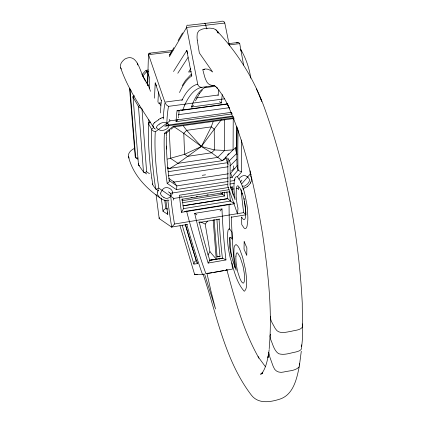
<?xml version="1.0" encoding="UTF-8"?>
<svg xmlns="http://www.w3.org/2000/svg" width="423" height="423" viewBox="0 0 423 423"><rect width="100%" height="100%" fill="white"/><g stroke="black" fill="none" stroke-linecap="round" stroke-linejoin="round"><path stroke-width="0.63" d="M233.232 118.858L233.073 149.89L222.339 160.692L167.487 168.666M166.636 137.041L166.688 149.065M236.838 126.609L236.61 153.517L235.193 147.796M150.509 91.315L147.595 83.421L148.473 53.964L149.097 53.245L150.562 53.51M147.627 85.515L148.039 73.792A3.088 2.459 4.7 0 1 148.336 71.799M173.525 71.487L186.802 50.395L187.601 53.499M149.282 88.37L149.673 77.996L148.039 73.792M154.469 98.189L155.209 82.882L161.353 100.827L161.168 102.53A160.359 33.972 75.8 0 0 160.529 112.957M157.927 102.107L158.488 91.897M215.931 86.192L204.806 87.651L203.976 88.116A147.225 42.66 81.2 0 0 192.037 105.274L191.397 107.019L221.456 102.937L221.573 101.271A146.39 19.622 79.6 0 1 222.334 94.583M270.487 334.186L270.033 336.031L270.456 338.596A47.873 34.633 7.6 0 0 270.836 339.838C272.93 344.602 274.067 350.604 278.62 353.697C284.298 355.5 290.31 352.962 295.936 351.962C297.797 351.391 299.928 350.937 301.224 349.35C303.767 334.36 302.133 318.36 302.271 303.148C298.76 237.837 287.476 172.542 265.501 110.826C255.069 80.544 238.027 52.954 215.926 29.822L213.366 28.473L209.686 28.135A34.522 32.005 28.3 0 0 207.053 28.325M178.622 116.378L179.151 110.625M269.187 348.705C272.549 310.545 268.103 272.158 262.614 234.405C255.132 189.79 245.911 144.788 227.077 103.402L229.049 107.495C225.554 100.351 221.779 93.208 216.412 87.27L217.803 88.608L215.497 86.456M217.84 32.925L217.977 31.63M301.287 351.259L299.468 365.165M178.633 117.774L178.628 117.06M236.33 188.542L236.14 196.161A14.292 3.12 80.8 0 0 236.563 200.571A16.703 3.654 80.8 0 0 237.985 208.195L237.567 214.08L227.838 186.247L227.854 157.969L230.154 162.866L230.096 185.501L235.093 199.682L234.146 191.54A21.726 4.748 80.9 0 1 233.945 186.125L234.226 181.282A20.806 4.547 80.9 0 1 234.85 178.548L235.394 177.486A24.952 5.462 80.8 0 1 236.066 176.862L236.309 176.766A22.668 4.96 80.9 0 1 237.663 177.179L240.28 180.991L243.288 188.595A26.818 5.869 80.8 0 1 245.012 194.85L246.836 204.193A22.197 4.886 80.8 0 1 247.503 209.639L247.862 217.438A33.391 7.265 80.9 0 1 247.783 220.621L247.043 226.231A21.451 4.706 80.7 0 1 245.996 228.256A22.371 4.912 80.7 0 1 245.562 228.515A21.303 4.674 80.7 0 1 244.092 228.06L241.76 224.624L241.612 217.004C242.252 217.898 243.283 220.409 244.674 219.368A13.208 2.903 80.7 0 0 245.345 217.644L245.668 213.885L245.477 208.655A14.43 3.173 80.8 0 0 245.002 204.674L244.415 201.359A16.476 3.617 80.8 0 0 243.474 197.314C242.125 193.401 241.295 188.642 238.033 185.845A14.472 3.162 80.8 0 0 237.197 186.057A13.673 2.987 80.9 0 0 236.584 187.31L236.33 188.542L238.049 188.283L238.799 187.378M165.864 200.343A160.195 41.517 79 0 0 167.339 211.489L167.757 214.345L163.008 211.294L163.939 209.612L165.821 208.55L164.737 200.1M269.208 349.557L267.971 357.662L268.431 354.76C267.177 361.184 265.85 367.915 261.937 373.329L262.82 372.187L261.15 373.927L262.297 373.102L260.52 374.233L262.049 373.599M229.403 108.907L229.488 108.41M299.495 363.648L299.183 366.841C296.809 378.865 293.372 394.421 280.28 398.984C270.842 402.067 258.723 404.356 251.6 395.415C224.84 360.623 216.877 314.871 203.072 274.083M160.735 193.031L161.147 191.852A10.231 9.629 -24.5 0 1 162.369 190.043M194.686 274.569L194.892 274.014M197.102 261.789L197.356 263.645L193.898 264.1L182.165 225.105M270.477 316.193C269.9 320.433 273.136 324.155 274.839 327.809A49.036 29.88 2.8 0 0 275.495 328.835C278.799 334.641 286.355 332.055 291.526 331.23C295.18 330.13 304.639 330.056 302.234 323.891M167.72 212.034L167.746 214.308M213.139 121.644L211.251 126.874L201.38 146.506L178.004 163.341L169.623 168.624L167.513 167.238M191.524 74.173L191.772 75.944L190.662 76.737A163.193 49.861 81.4 0 0 179.516 92.531M159.334 217.607L159.122 218.416M184.756 104.978L182.673 110.186L227.928 104.021M195.468 100.896L199.651 93.192L199.238 93.763L202.406 89.903M241.887 180.061L240.465 182.271M182.207 85.726L185.554 80.344L191.328 74.152M299.183 366.841C295.407 371.056 288.793 370.691 283.659 372.018C279.508 373.155 274.844 371.42 273.538 367.058A47.286 38.794 15.4 0 1 272.925 365.684L269.9 357.276L268.769 352.306M178.131 40.471L182.54 32.957M169.634 54.911L173.901 47.677M169.353 56.761L186.628 27.447C186.115 26.348 187.119 24.481 188.531 25.29L220.684 21.589C222.117 20.695 224.507 21.155 224.798 23.038L229.393 45.615M177.977 119.545L176.079 121.65L232.105 113.893M190.657 68.663L188.621 72.053L191.201 71.725M250.553 182.704L250.263 183.164M207.878 255.058L209.94 251.69L205.181 224.068L207.561 221.107M208.142 263.074L225.972 259.939L225.671 257.374A146.469 33.005 86 0 1 222.117 212.071L221.99 208.936L194.68 213.377L195.4 216.439A147.479 29.282 74.9 0 0 207.376 260.573L208.142 263.074L209.708 260.563M229.932 237.398L229.752 237.715A10.924 2.184 80.2 0 0 229.398 239.307L229.308 240.904A14.202 2.845 80.2 0 0 229.314 242.152A12.79 2.559 80.2 0 0 229.869 248.317L232.423 259.611L236.208 270.339L234.078 256.787A20.6 4.209 79.9 0 1 233.882 252.679C234.22 250.146 233.179 245.694 236.076 244.515C239.587 246.725 240.343 251.537 241.893 255.154A26.734 5.451 79.8 0 1 243.13 259.267L245.187 268.24A20.077 4.124 79.8 0 1 245.89 272.692A20.674 4.246 79.8 0 1 246.355 276.97C246.281 281.549 247.793 287.381 244.653 291.103L244.113 291.135C236.087 282.025 233.665 268.769 230.107 257.316C228.261 248.666 226.68 239.661 227.949 230.815A17.449 3.49 80.2 0 1 228.669 229.192A17.391 3.479 80.2 0 1 229.678 229.023L231.968 232.137L232.158 239.175L230.794 237.319L229.932 237.398A147.347 34.321 87.9 0 0 231.312 256.708M177.792 73.258L188.018 57.433M238.889 179.167C240.47 176.232 244.494 173.985 247.254 176.825M170.395 193.359A145.84 38.546 79 0 0 174.477 224.021L171.833 227.072M206.207 86.942L204.854 87.651M228.531 187.479L179.331 195.23A146.844 25.676 80.5 0 0 181.446 212.33L183.471 208.751M137.85 159.164L135.677 157.758L135.159 156.092L135.503 155.632M221.292 119.725L201.38 146.506L184.592 154.321L167.455 159.085M193.554 105.168L191.429 107.003M233.152 194.982A144.502 36.092 80.3 0 1 232.349 186.876L230.757 188.573M162.353 190.027C164.885 184.714 174.731 189.012 172.045 194.21A9.962 9.29 -33.6 0 1 171.199 195.563C169.734 198.138 166.366 199.402 163.86 197.404M221.99 208.936L220.066 211.024M241.803 183.772L250.22 173.985A142.387 18.755 86.2 0 1 250.167 170.776M235.019 179.484L234.078 180.579L230.514 181.134M238.091 170.104L232.047 177.168L230.752 173.43M237.382 176.761L241.681 171.886A142.874 17.089 86.2 0 1 241.676 139.981M179.109 110.63L178.273 110.979L177.068 110.731L227.68 103.825M154.453 122.792L154.802 122.406M141.943 74.707L145.924 70.34L148.542 70.012M142.519 76.24L146.517 71.862L148.468 71.619M139.5 105.486L138.506 106.564L133.071 97.211L134.414 95.751M146.025 83.098L147.812 81.153M227.04 269.911L226.517 270.064M161.369 100.066L161.353 100.827M227.569 154.908L228.922 153.544M228.209 164.298L227.431 162.675L228.351 161.755M229.266 160.835L236.605 153.48M230.033 165.901L236.748 159.191M231.635 170.813L234.226 168.232M236.071 147.4L233.073 149.89L224.581 150.461L214.445 149.922L201.38 146.506L183.788 133.335L174.456 127.043M148.473 123.648L150.535 121.946M167.064 132.399L169.591 130.347M153.634 127.471L151.598 129.121L148.6 123.95M170.86 129.338L173.409 127.328M232.031 116.135L166.789 125.234L164.769 126.218L233.586 116.605M224.285 159.455L222.339 160.692L211.616 152.798L201.38 146.506L186.654 130.353L183.296 125.827M224.555 159.286L224.825 159.111M159.519 124.061C161.776 122.358 164.975 121.84 167.429 123.431A10.522 6.599 -16.8 0 1 168.444 124.14C170.924 128.322 162.094 132.32 158.715 129.581A10.913 6.905 -12 0 1 157.234 128.603L156.706 127.862M202.945 69.621L205.055 68.975L207.45 69.129L210.014 70.155L212.653 71.995L199.328 52.912L197.255 40.106M236.483 42.94L238.535 42.517L239.698 43.469L243.611 65.089M160.121 118.673L159.059 119.233A14.752 7.101 -22.6 0 0 158.207 119.794M134.382 148.441C131.416 149.742 128.338 152.497 128.301 155.96C132.404 173.858 145.396 187.77 160.116 197.927M168.079 200.37L168.946 200.063M196.489 260.452A2.818 2.781 88.6 0 0 196.172 260.531L194.4 261.922L193.898 264.1M162.448 117.837L163.024 117.71A5.906 3.833 -23.7 0 1 163.553 117.62M226.437 270.086L225.089 270.355M184.571 211.458L230.768 203.981M135.159 156.092L129.549 88.291L129.951 88.217M223.545 270.646L222.26 270.879A25.211 0.497 -9.9 0 1 219.526 271.37M179.965 225.671L194.723 274.723L197.277 274.268M214.107 219.489L217.073 256.856L220.097 256.327M209.813 260.156L212.959 259.606M209.85 260.224L222.398 258.204A150.096 33.258 85.9 0 1 219.04 218.918M222.54 258.183L209.797 260.42A150.874 30.578 75 0 1 199.133 221.615M213.779 272.38L216.777 271.862A27.178 0.534 -9.9 0 0 219.003 271.466M174.482 224.021L243.664 212.637L245.969 214.519M187.764 224.407L171.569 227.082L159.18 218.538M198.778 222.588L219.511 219.162M231.175 217.237L246.075 214.773M183.445 208.634L230.429 201.068L229.329 191.519M181.446 212.33L234.168 203.796A144.502 36.092 80.3 0 1 234.014 202.532M212.103 272.661L209.982 272.983M182.773 202.665L224.602 195.997L224.185 192.201M167.381 208.285L166.08 208.497L167.323 209.263M183.016 205.779L227.971 198.572M183.249 205.811L227.69 198.688L230.382 201.031M217.073 256.856L220.013 256.386A164.827 36.658 85.9 0 1 216.957 219.447M230.165 187.22L232.349 186.876M231.555 112.328L170.014 120.851L155.273 131.881A144.592 41.666 74.5 0 0 158.837 188.145L173.879 198.424L229.007 189.71M231.275 189.351L234.099 188.907M190.926 197.493L192.116 197.303M196.277 196.642L197.467 196.457M206.932 194.955L208.111 194.765M181.589 199.339L229.869 191.677M181.895 200.751L222.625 194.273L224.602 195.997M233.84 117.8L173.34 126.266L164.399 133.277A144.333 43.299 74.5 0 0 167.17 183.365L176.328 189.583L228.14 181.504M227.431 184.417L170.332 193.311M229.901 184.031L234.215 183.355M203.516 274.204L202.585 274.337M173.694 182.149L228.42 173.79M176.724 185.903L228.214 177.924M230.17 177.618L232.127 177.316L232.507 177.871M202.257 175.318L205.52 174.815M168.243 171.659L227.447 162.707M168.407 175.846L228.071 166.768M225.38 158.133L226.68 157.938M233.47 118.572L173.901 126.921M178.416 114.696L229.393 107.701M182.477 99.786L164.891 102.133L148.595 54.773M196.161 97.956L218.31 94.995M158.509 103.297L161.115 102.948M163.273 119.064A149.594 31.625 75.8 0 1 165.07 102.715L166.413 104.936L168.513 106.358L224.608 98.813M214.604 85.605L201.549 87.35A148.515 46.223 81.4 0 0 184.766 105.004M204.716 69.457L202.791 69.7L204.584 76.5A41.523 38.456 32 0 0 205.488 79.101L206.662 81.618A10.591 9.872 29.1 0 0 207.122 82.353C208.698 84.975 211.96 85.716 214.815 85.472M209.554 273.041L209.041 273.105A34.57 0.693 -9.9 0 1 208.328 273.179L207.471 273.263M149.118 53.24L172.975 50.358M228.357 43.664L237.996 42.496M148.563 54.678L171.754 51.865M229.192 44.901L239.741 43.627M224.798 23.038L186.628 27.447L197.71 84.177A152.232 46.414 81.4 0 0 181.858 100.6M207.053 28.32L205.816 28.463A31.899 29.557 28.1 0 0 202.585 29.023L199.122 30.514L197.404 33.11A8.761 8.063 26.9 0 0 197.229 33.84L197.039 36.949A43.849 40.259 30.6 0 0 197.261 40.106M243.035 188.256L243.579 188.198A6.826 6.456 -27.4 0 0 244.854 187.828M194.723 274.723L202.453 274.353A152.587 28.378 73.2 0 1 186.807 224.523M222.593 258.178L225.972 259.939M226.511 269.863L226.918 269.863A36.515 0.735 -9.9 0 1 227.04 269.885M137.94 158.091L135.677 157.758L130.083 89.856L129.549 88.291M242.215 186.088L244.626 186.136L247.191 184.285A11.463 10.469 -45.8 0 0 248.634 182.498L249.263 181.287A3.098 2.834 -45.7 0 0 249.311 179.188L248.692 178.205A10.036 9.174 -46.1 0 0 247.249 176.835M168.513 106.358L168.539 106.369A145.998 31.551 75.7 0 0 166.794 125.24M221.456 102.937L219.458 101.663M200.565 221.864L205.181 224.068M233.089 118.191L234.263 118.879M181.367 196.605L180.801 196.251M146.691 173.938L143.492 171.902L138.49 164.917L133.071 97.211M143.445 171.934A3.03 1.745 -31.4 0 0 146.596 171.812L149.488 173.684M138.517 164.954L139.606 165.652M194.68 213.377L196.843 214.81M230.445 201.078L234.136 203.775M158.736 190.937L155.558 188.748L152.782 184.872L151.778 178.009M169.359 180.647L176.65 185.755L174.091 182.154M168.751 178.337L174.012 182.027M232.026 113.385L231.735 113.163M170.146 193.174L169.48 192.671M220.637 192.798L222.625 194.273L222.419 192.396M169.412 192.624L169.121 192.391M168.698 192.058L168.386 191.799M231.587 113.041L230.799 112.301M215.926 29.822L216.84 30.831A8.751 8.048 27.3 0 1 217.29 31.487L217.956 32.714M130.083 89.856L131.236 90.956M159.545 197.435L159.17 197.065M154.221 128.174L153.819 127.741A7.889 5.076 -19.6 0 1 153.364 127.027M156.684 85.906L156.452 85.658M146.094 70.525L147.727 73.718M265.237 366.445L258.088 356.758L258.892 358.085C243.362 330.733 234.955 300.066 226.892 269.863M209.94 251.69L216.248 259.103L213.139 219.912M230.641 173.25L237.039 165.906L238.017 169.94A146.495 17.332 86.1 0 1 238.138 129.924M225.311 157.182L226.094 158.191M169.068 180.246L169.253 180.489A147.738 44.537 74.6 0 1 166.445 146.057M156.293 85.462L155.209 82.882M158.741 102.271L160.872 105.464M129.174 158.075L128.396 156.51M153.575 127.408C141.308 108.077 127.757 89.047 120.449 67.125C119.836 63.82 122.421 60.975 124.811 59.072C138.326 51.712 140.187 74.855 145.649 81.073L142.461 75.003M121.285 68.986L120.634 67.759M145.052 79.931L147.976 85.123M256.423 88.867L261.8 101.319L260.161 97.507M230.635 173.626L230.514 173.303M225.491 157.092L227.431 162.675M197.356 263.645L196.304 260.446A163.648 30.519 73.2 0 1 185.602 225.221M204.552 273.961L215.545 309.017L211.13 291.849L206.984 273.47M185.253 224.253L196.172 260.531M301.34 344.877L301.715 346.532M137.264 63.08L137.533 65.005M186.554 211.088L188.959 220.008A148.938 28.288 73 0 0 205.536 272.655L205.943 273.797L232.497 269.06L232.37 267.875A147.347 34.321 87.9 0 1 231.867 262.868M218.083 32.159L218.294 33.211M206.53 28.859L205.805 25.232A3.49 0.703 83.4 0 0 204.674 23.429M241.142 50.956L240.523 49.121C245.863 57.972 249.216 67.955 250.791 78.155M186.802 50.395L191.772 75.944M233.285 165.885L233.623 168.116M183.418 208.592L182.218 198.984M161.3 198.112L163.008 211.294M156.05 194.437L159.201 218.554M227.69 198.688L226.918 191.899M243.664 212.637A143.825 22.895 81.8 0 1 241.496 193.967L241.052 189.604M143.466 171.865L138.474 106.511A3.231 1.364 21.3 0 0 141.911 108.431M142.001 109.123L146.612 171.844M148.806 119.73L149.028 123.014M169.179 129.776L170.638 158.44L178.004 163.341L217.702 157.409L224.581 150.461L224.507 119.482M219.68 258.099L219.743 259.415M229.055 204.214L229.134 213.414A147.347 34.321 87.9 0 0 229.594 229.419M132.938 97.142A3.114 1.295 21.1 0 1 133.885 96.037M138.395 164.97A2.913 1.655 -31.3 0 1 138.527 163.675M237.06 154.268A2.892 1.248 24.7 0 1 236.515 153.496M166.445 136.391A147.738 44.537 74.6 0 1 166.567 132.685M151.783 178.02A158.408 44.738 74.7 0 1 148.605 123.96M237.308 165.53A3.03 0.608 18.7 0 1 237.705 165.541M236.996 165.758A156.827 18.591 86.1 0 1 237.017 127.397M173.446 182.102A3.035 0.788 -77.4 0 1 173.7 181.869M148.378 123.627A3.236 1.676 23.8 0 1 150.128 122.221M152.597 184.74A3.051 1.163 -31.9 0 1 152.819 183.794M241.528 171.712A3.019 0.635 20.3 0 1 238.038 170.088M169.438 180.605A3.083 1.248 -31.5 0 1 167.17 183.355M176.74 185.856A3.104 0.809 -77.4 0 1 176.317 189.562M238.033 188.267A2.993 0.301 59.6 0 1 238.757 189.726M251.23 174.318A3.04 0.804 21.9 0 1 250.31 174.117M169.993 120.772A3.294 0.529 68.7 0 1 169.221 119.371M155.225 131.733A3.305 1.914 29.7 0 1 151.741 129.449A148.357 41.835 74.7 0 0 155.706 188.917M158.81 188.103A3.12 1.179 -31.9 0 1 155.664 188.944M173.864 198.408A3.04 0.709 -77.1 0 1 173.261 200.09M173.763 126.821A3.31 0.465 67.5 0 1 173.324 126.213M166.836 132.209A3.241 2.009 32.5 0 1 164.41 133.308M233.702 118.466A3.257 1.581 -81.7 0 1 232.602 118.329M234.68 267.447A150.694 35.749 87.7 0 1 231.402 216.576M161.248 198.794A13.716 12.473 -17.4 0 1 159.513 197.462M161.274 198.762A12.145 11.495 -60.8 0 0 162.955 199.704A13.933 13.198 -68 0 0 163.849 200.026L164.885 200.306A6.414 6.038 -55.8 0 0 165.779 200.396M159.175 197.055A8.201 7.482 -20.8 0 1 158.292 195.928M158.276 195.939A6.25 5.721 -25.3 0 1 157.435 192M157.583 192.01A7.424 6.821 -36.6 0 1 157.895 190.873L158.186 190.123A13.102 12.357 -28.4 0 1 158.382 189.737M167.085 200.248A6.958 6.419 -46 0 1 165.784 200.349M163.87 197.388A11.675 10.982 -24.3 0 1 162.025 196.103L161.152 195.098A3.167 2.977 -24.4 0 1 160.698 193.025M154.897 122.448A14.477 10.242 -11.1 0 1 156.573 120.999M156.838 121.084A12.875 6.599 -21.8 0 1 158.472 119.989M153.618 123.902A8.698 6.049 -12.8 0 1 154.406 122.776M153.38 127.022A6.641 4.526 -15 0 1 153.332 123.876M155.442 129.142A13.991 8.719 -13.4 0 1 154.178 128.201M160.999 118.107A7.418 4.468 -22.4 0 1 162.448 117.652M160.106 118.652A6.847 3.67 -21.7 0 1 161.047 118.255M159.497 124.045A12.304 7.836 -12.1 0 0 157.694 125.388L156.922 126.313A3.363 2.131 -12.3 0 0 156.674 127.868M250.337 183.207A13.457 11.765 -41.5 0 1 248.93 184.999A11.934 11.638 -33.2 0 1 247.503 186.411M251.172 181.351A8.026 7.112 -40.1 0 1 250.527 182.688M251.051 181.319A6.112 5.494 -37.9 0 0 251.209 177.422A7.265 6.731 -32 0 0 250.728 176.428L250.305 175.809A12.859 11.876 -44.9 0 0 250.167 175.608M244.869 187.875A6.292 6.091 -31.7 0 0 245.721 187.511L246.662 186.934A13.695 13.467 -32.2 0 0 247.45 186.342M171.706 227.125A149.451 38.646 79 0 1 167.804 199.915M245.985 213.451A147.257 24.354 81.8 0 1 244.489 201.147M244.283 199.333A147.257 24.354 81.8 0 1 244.182 198.424M243.225 189.356A147.257 24.354 81.8 0 1 243.135 188.447M242.638 193.718A2.871 0.656 -6 0 1 241.496 193.967M176.047 121.676A146.844 25.676 80.5 0 1 177.041 110.72M147.595 83.421A3.035 2.342 3.2 0 1 147.844 81.655M147.849 85.504A3.014 2.427 4.5 0 1 148.251 85.086M201.945 87.291A3.701 3.463 27.5 0 1 197.768 84.166M169.412 55.434A3.194 2.966 23.4 0 1 170.675 53.832M182.678 110.218A3.178 2.998 25.3 0 1 180.621 109.79M218.056 95.603A149.969 19.828 79.7 0 1 218.908 89.755M244.161 241.618L244.034 249.147L246.741 255.434L246.884 247.878L244.161 241.618M235.923 256.19L235.897 256.687A17.502 3.585 79.8 0 0 235.87 258.342L235.955 260.69A13.367 2.728 79.9 0 0 236.346 264.502L237.039 268.684A13.779 2.813 79.9 0 0 237.98 272.75L239.778 278.17A20.156 4.14 79.9 0 0 242.093 282.395L242.987 283.072A13.636 2.797 79.8 0 0 243.854 282.627A14.017 2.876 79.8 0 0 244.547 277.964L244.468 275.627A12.082 2.48 79.8 0 0 244.145 272.433L243.437 268.198A14.086 2.887 79.8 0 0 242.791 265.295L240.174 257.316L237.673 253.044A13.272 2.712 79.9 0 0 237.197 252.848A13.642 2.787 79.9 0 0 236.78 252.996L236.658 253.113A12.373 2.527 79.9 0 0 236.182 254.223L235.923 256.19M186.654 130.353L183.788 133.335L184.592 154.321L187.585 156.351L211.616 152.798L214.445 149.922L214.207 129.015L211.251 126.874L186.654 130.353"/></g></svg>
